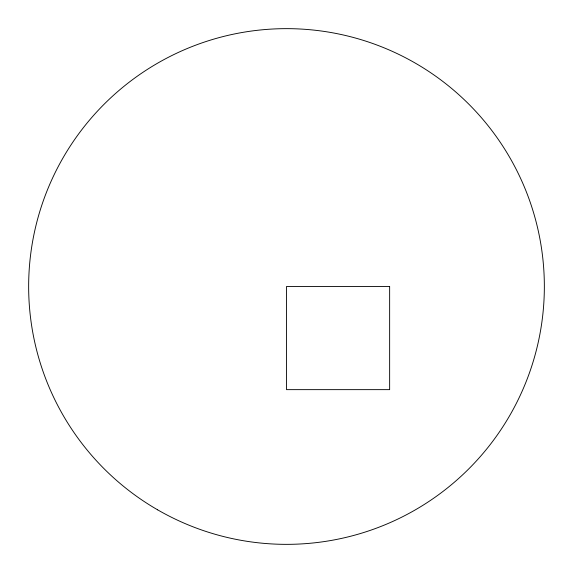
<?xml version="1.0" encoding="UTF-8"?>
<svg xmlns="http://www.w3.org/2000/svg" width="573" height="573" viewBox="0 0 573 573"><rect width="100%" height="100%" fill="white"/><g stroke="black" fill="none" stroke-linecap="round" stroke-linejoin="round"><path stroke-width="0.86" d="M389.64 286.5L286.5 286.5L286.5 389.64L389.64 389.64L389.64 286.5M157.575 509.805A257.85 257.85 0 0 0 544.35 286.5A257.85 257.85 0 0 0 157.575 63.195A257.85 257.85 0 0 0 157.575 509.805"/></g></svg>
